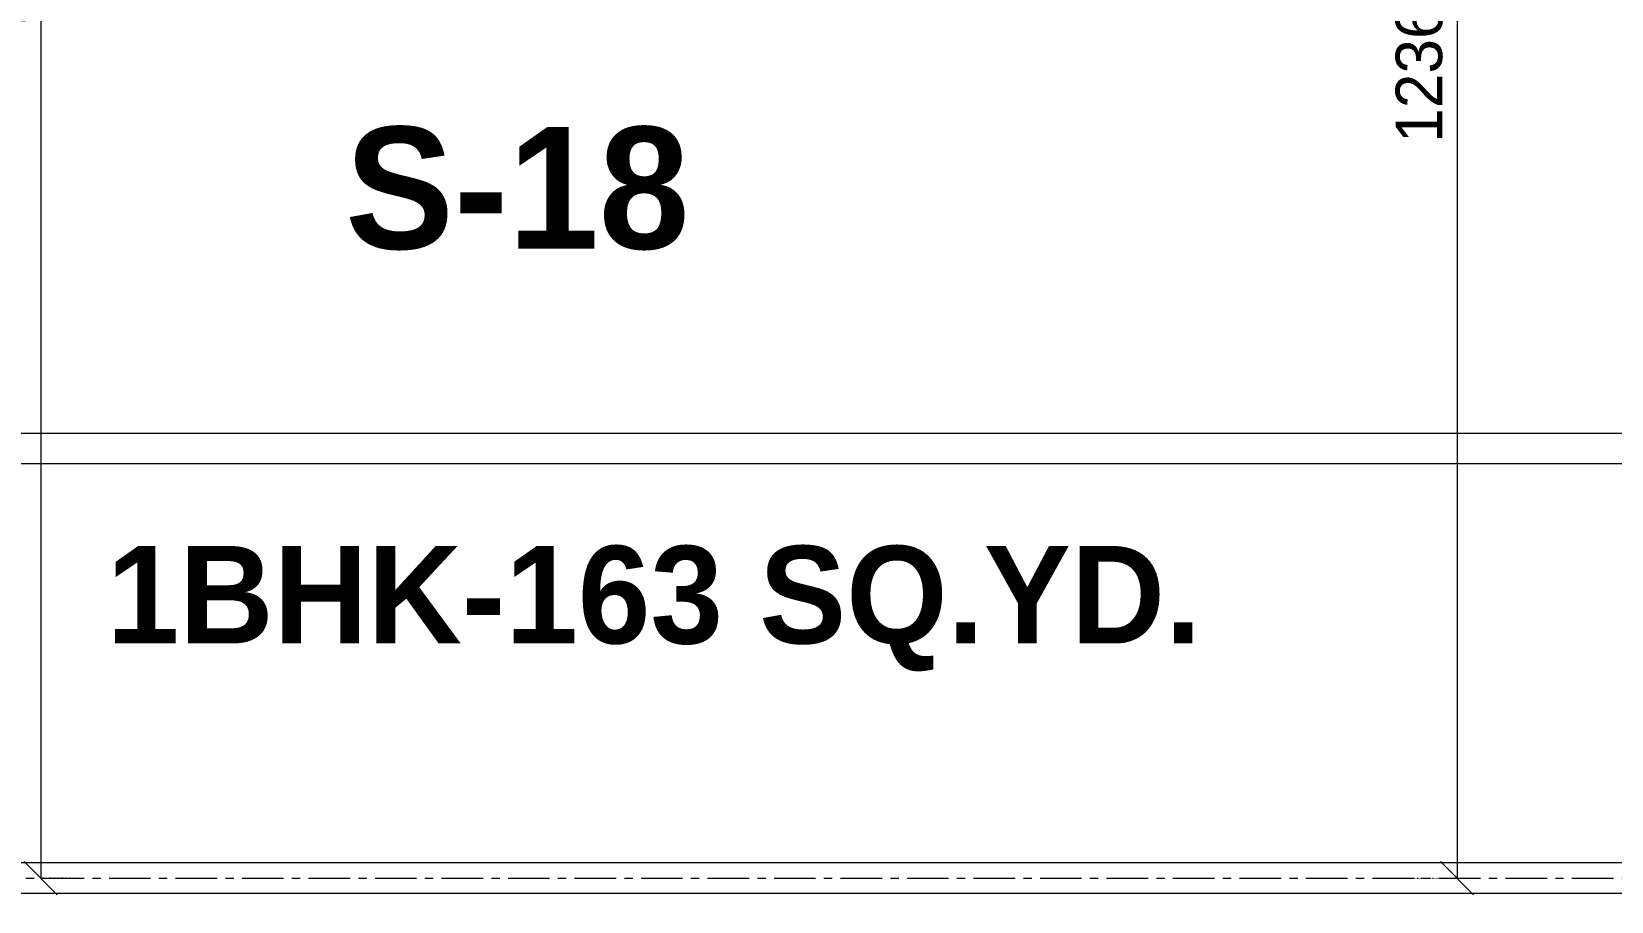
# Model space of a CAD drawing. Header units: metres. Extents: x 5205117 to 5948571, y 646915 to 1143748.
# Drawn here: x 5366432 to 5378312, y 828451 to 834991 of the extents above; entities that cross this region are included whole.
import ezdxf

# ---------------------------------------------------------------- set-up
doc = ezdxf.new("R2010")
doc.units = ezdxf.units.M
doc.header["$MEASUREMENT"] = 0
doc.header["$PDMODE"] = 35
doc.header["$PDSIZE"] = 10
for name, pattern in [('CENTER', [2, 1.25, -0.25, 0.25, -0.25]), ('DASHED', [0.75, 0.5, -0.25]), ('DOT2', [0.125, 0, -0.125])]:
    doc.linetypes.add(name, pattern=pattern)
doc.layers.get('0').update_dxf_attribs({"color": 1, "linetype": 'DASHED', "lineweight": 30})
for name, color, linetype, lineweight in [('A -Text-2', 203, 'Continuous', 0), ('A-Center line', 1, 'CENTER', 9), ('CAR', 251, 'Continuous', 0), ('PLOT', 7, 'Continuous', 5), ('road ht', 8, 'Continuous', 5)]:
    doc.layers.add(name, color=color, linetype=linetype, lineweight=lineweight)
doc.styles.add('CENTURY GOTHIC', font='GOTHIC.TTF')
doc.styles.get("Standard").update_dxf_attribs({"font": 'GOTHIC.TTF'})
doc.dimstyles.get("Standard").update_dxf_attribs({"dimtxt": 2, "dimasz": 1, "dimexe": 0, "dimexo": 0, "dimgap": 0.1, "dimtad": 1, "dimdsep": 46, "dimtxsty": 'Standard', "dimblk": 'OBLIQUE', "dimcen": 0.1, "dimclrd": 256, "dimclre": 256, "dimclrt": 256, "dimadec": 0, "dimazin": 0, "dimtfac": 1, "dimtofl": 0, "dimtmove": 1, "dimatfit": 2, "dimldrblk": 'OPEN90', "dimfxl": 1, "dimtolj": 1, "dimtzin": 0, "dimlwd": -1, "dimlwe": -1, "dimarcsym": 0})

# ---------------------------------------------------------------- blocks, each defined once
blk = doc.blocks.new('_Oblique')
at = {"color": 0, "linetype": 'ByBlock', "lineweight": -2}
blk.add_line((-0.5, -0.5), (0.5, 0.5), dxfattribs=at)
blk = doc.blocks.new('*D185')
at = {"layer": 'Defpoints', "color": 0, "ltscale": 5, "transparency": 16777216}
for p in [(5366501.426700812, 842740.585075066), (5356393.710689991, 828625.2669088678), (5356393.71068999, 828625.2669088687)]:
    blk.add_point(p, dxfattribs=at)
at = {"layer": 'road ht', "color": 1, "ltscale": 5, "transparency": 16777216}
blk.add_line((5366501.426700811, 842740.5850750664), (5356393.71068999, 828625.2669088687), dxfattribs=at)
at = {"layer": 'road ht', "linetype": 'DOT2', "ltscale": 5, "transparency": 16777216}
for p, q in [((5366501.426700812, 842740.585075066), (5366501.426700811, 842740.5850750664)), ((5356393.710689991, 828625.2669088678), (5356393.71068999, 828625.2669088687))]:
    blk.add_line(p, q, dxfattribs=at)
at = {"layer": 'road ht', "color": 1, "ltscale": 5, "transparency": 16777216, "xscale": 250, "yscale": 250, "zscale": 250}
for p, rotation in [((5366501.426700811, 842740.5850750664), 54.39425545792361), ((5356393.71068999, 828625.2669088687), 234.3942554579236)]:
    blk.add_blockref('_Oblique', p, dxfattribs=dict(at, rotation=rotation))
at = {"layer": 'road ht', "color": 1, "ltscale": 5, "transparency": 16777216, "insert": (5361216.824390259, 835848.1576842349), "char_height": 350, "attachment_point": 5, "rotation": 54.39425545792362}
blk.add_mtext('\\A1;17361', dxfattribs=at)
blk = doc.blocks.new('_Open90')
at = {"color": 0, "linetype": 'ByBlock', "lineweight": -2}
for p, q in [((-0.5, 0.5), (0, 0)), ((0, 0), (-1, 0)), ((0, 0), (-0.5, -0.5))]:
    blk.add_line(p, q, dxfattribs=at)
blk = doc.blocks.new('*D187')
at = {"layer": 'Defpoints', "color": 0, "ltscale": 5, "transparency": 16777216}
for p in [(5366731.426700814, 842740.5850750665), (5366500.711225966, 828625.2669088684), (5366731.426700814, 828625.2669088684)]:
    blk.add_point(p, dxfattribs=at)
at = {"layer": 'road ht', "linetype": 'DOT2', "ltscale": 5, "transparency": 16777216}
for p, q in [((5366731.426700814, 842740.5850750665), (5366500.711225966, 842740.5850750665)), ((5366731.426700814, 828625.2669088684), (5366500.711225966, 828625.2669088684))]:
    blk.add_line(p, q, dxfattribs=at)
at = {"layer": 'road ht', "color": 1, "ltscale": 5, "transparency": 16777216}
blk.add_line((5366500.711225966, 842740.5850750665), (5366500.711225966, 828625.2669088684), dxfattribs=at)
at = {"layer": 'road ht', "color": 1, "ltscale": 5, "transparency": 16777216, "xscale": 250, "yscale": 250, "zscale": 250}
for p, rotation in [((5366500.711225966, 842740.5850750665), 90), ((5366500.711225966, 828625.2669088684), 270)]:
    blk.add_blockref('_Oblique', p, dxfattribs=dict(at, rotation=rotation))
at = {"layer": 'road ht', "color": 1, "ltscale": 5, "transparency": 16777216, "insert": (5366216.907690955, 835682.9259919658), "char_height": 350, "attachment_point": 5, "rotation": 90}
blk.add_mtext('\\A1;14115', dxfattribs=at)
blk = doc.blocks.new('*D189')
at = {"layer": 'Defpoints', "color": 0, "ltscale": 5, "transparency": 16777216}
for p in [(5377151.426700812, 840985.5850750661), (5381208.955687705, 828625.2669088682), (5381208.955687707, 828625.2669088687)]:
    blk.add_point(p, dxfattribs=at)
at = {"layer": 'road ht', "linetype": 'DOT2', "ltscale": 5, "transparency": 16777216}
for p, q in [((5377151.426700812, 840985.5850750661), (5377151.426700814, 840985.5850750665)), ((5381208.955687705, 828625.2669088682), (5381208.955687707, 828625.2669088687))]:
    blk.add_line(p, q, dxfattribs=at)
at = {"layer": 'road ht', "color": 1, "ltscale": 5, "transparency": 16777216}
blk.add_line((5377151.426700814, 840985.5850750665), (5381208.955687707, 828625.2669088687), dxfattribs=at)
at = {"layer": 'road ht', "color": 1, "ltscale": 5, "transparency": 16777216, "xscale": 250, "yscale": 250, "zscale": 250}
for p, rotation in [((5377151.426700814, 840985.5850750665), 108.1734872865663), ((5381208.955687707, 828625.2669088687), 288.1734872865663)]:
    blk.add_blockref('_Oblique', p, dxfattribs=dict(at, rotation=rotation))
at = {"layer": 'road ht', "color": 1, "ltscale": 5, "transparency": 16777216, "insert": (5379959.415963561, 833341.6310665833), "char_height": 350, "attachment_point": 5, "rotation": 288.17348728656634}
blk.add_mtext('\\A1;13009', dxfattribs=at)
blk = doc.blocks.new('*D190')
at = {"layer": 'Defpoints', "color": 0, "ltscale": 5, "transparency": 16777216}
for p in [(5376551.426700814, 840985.5850750665), (5376551.426700814, 828625.2669088684), (5377150.711225012, 828625.2669088684)]:
    blk.add_point(p, dxfattribs=at)
at = {"layer": 'road ht', "linetype": 'DOT2', "ltscale": 5, "transparency": 16777216}
for p, q in [((5376551.426700814, 840985.5850750665), (5377150.711225012, 840985.5850750665)), ((5376551.426700814, 828625.2669088684), (5377150.711225012, 828625.2669088684))]:
    blk.add_line(p, q, dxfattribs=at)
at = {"layer": 'road ht', "color": 1, "ltscale": 5, "transparency": 16777216}
blk.add_line((5377150.711225012, 840985.5850750665), (5377150.711225012, 828625.2669088684), dxfattribs=at)
at = {"layer": 'road ht', "color": 1, "ltscale": 5, "transparency": 16777216, "xscale": 250, "yscale": 250, "zscale": 250}
for p, rotation in [((5377150.711225012, 840985.5850750665), 90), ((5377150.711225012, 828625.2669088684), 270)]:
    blk.add_blockref('_Oblique', p, dxfattribs=dict(at, rotation=rotation))
at = {"layer": 'road ht', "color": 1, "ltscale": 5, "transparency": 16777216, "insert": (5376866.907690002, 834805.4259919658), "char_height": 350, "attachment_point": 5, "rotation": 90}
blk.add_mtext('\\A1;12360', dxfattribs=at)
blk = doc.blocks.new('ghgd')
at = {"layer": 'CAR', "ltscale": 0.01, "transparency": 33554559}
for p, q in [((5381208.955687705, 831970.2669087765), (5359853.71068999, 831970.2669087765)), ((5381208.955687705, 831740.2669087765), (5359623.71068999, 831740.2669087765))]:
    blk.add_line(p, q, dxfattribs=at)

msp = doc.modelspace()

# ---------------------------------------------------------------- linework, layer by layer
at = {"layer": 'A-Center line', "ltscale": 250}
msp.add_line((5356015.06937926, 828625.266908868), (5381438.955687489, 828625.266908868), dxfattribs=at)
at = {"layer": 'PLOT', "ltscale": 0.5}
for p, q in [((5381208.955687704, 828740.2669087765), (5356623.710689988, 828740.2669087765)), ((5381208.955687704, 828510.2669089597), (5356393.710689988, 828510.2669089597))]:
    msp.add_line(p, q, dxfattribs=at)

# ---------------------------------------------------------------- block references
at = {"layer": 'road ht', "transparency": 33554559}
msp.add_blockref('ghgd', (0, 0), dxfattribs=at)

# ---------------------------------------------------------------- texts
at = {"layer": 'A -Text-2', "width": 20390.39768864718, "attachment_point": 5, "style": 'CENTURY GOTHIC'}
for s, insert, char_height in [('{\\fCentury Gothic|b1|i0|c0|p34;\\H0.91667x;S-18}', (5370084.751706048, 833809.7681062662), 1000), ('{\\fCentury Gothic|b1|i0|c0|p34;\\H0.91667x;1BHK-163 SQ.YD.}', (5371112.948696189, 830652.3545697355), 800)]:
    msp.add_mtext(s, dxfattribs=dict(at, insert=insert, char_height=char_height))

# ---------------------------------------------------------------- dimensions: what is measured, and where the dimension line sits
at = {"layer": 'road ht', "ltscale": 5}
for p1, p2, distance, picture, middle in [((5366501.426700812, 842740.5850750661), (5356393.71068999, 828625.266908868), -4.051208826229537e-10, '*D185', (5361216.824390259, 835848.1576842349)), ((5366731.426700812, 842740.5850750661), (5366731.426700812, 828625.266908868), -230.71547484584153, '*D187', (5366216.907690955, 835682.9259919658)), ((5376551.426700812, 840985.5850750661), (5376551.426700812, 828625.266908868), 599.2845242004842, '*D190', (5376866.907690002, 834805.4259919658))]:
    dim = msp.add_aligned_dim(p1=p1, p2=p2, distance=distance, dimstyle='Standard', override={"dimtxt": 350, "dimasz": 250, "dimgap": 100, "dimdec": 0, "dimclrd": 1, "dimclrt": 1, "dimtdec": 0, "dimfxl": 0.1}, dxfattribs=at)
    dim.commit()
    dim.dimension.update_dxf_attribs({"geometry": picture, "text_midpoint": middle})
dim = msp.add_linear_dim(base=(5381208.955687707, 828625.2669088687), p1=(5377151.426700812, 840985.585075066), p2=(5381208.955687705, 828625.266908868), angle=288.1734872865663, dimstyle='Standard', override={"dimtxt": 350, "dimasz": 250, "dimgap": 100, "dimdec": 0, "dimclrd": 1, "dimclrt": 1, "dimtdec": 0, "dimfxl": 0.1}, dxfattribs=at)
dim.commit()
dim.dimension.update_dxf_attribs({"geometry": '*D189', "text_midpoint": (5379689.769548478, 833253.114077724), "dimtype": 161})

doc.saveas('drawing.dxf')
